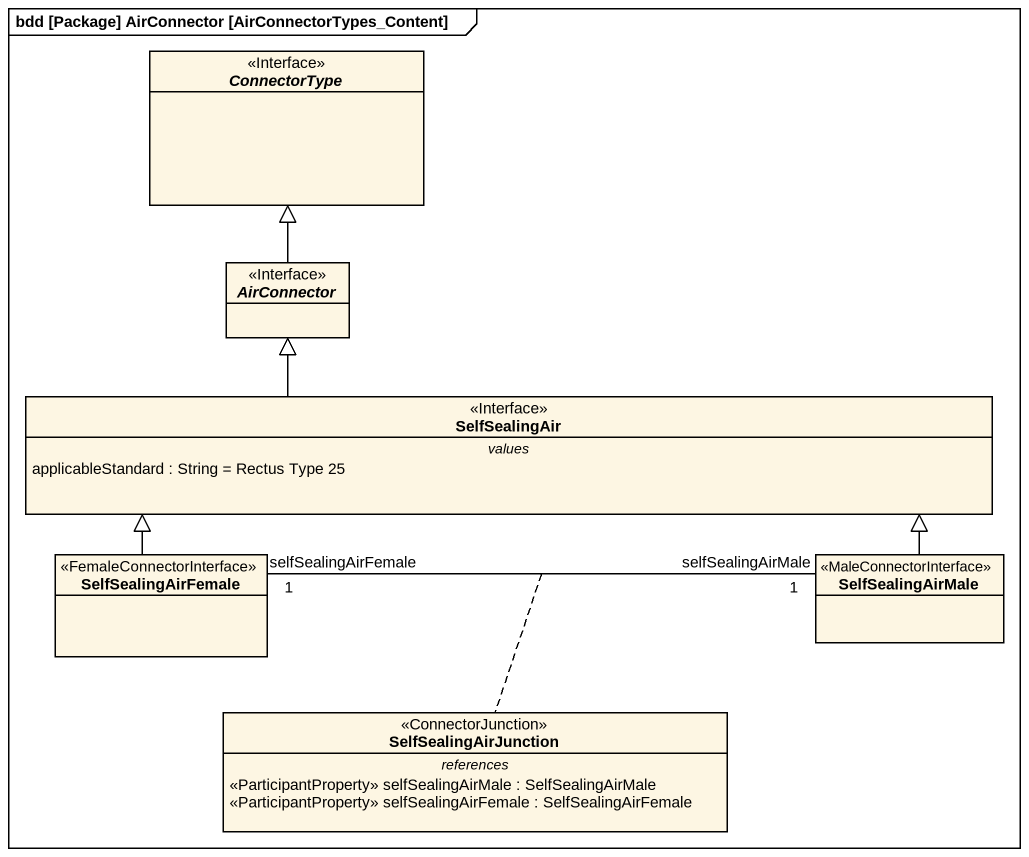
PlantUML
@startuml
mainframe bdd [Package] AirConnector [AirConnectorTypes_Content]
hide circle
hide empty members
abstract class ConnectorType <<Interface>>
abstract class AirConnector <<Interface>>
class SelfSealingAir <<Interface>> {
  -- values --
  applicableStandard : String = Rectus Type 25
}
class SelfSealingAirFemale <<FemaleConnectorInterface>>
class SelfSealingAirMale <<MaleConnectorInterface>>
class SelfSealingAirJunction <<ConnectorJunction>> {
  -- references --
  <<ParticipantProperty>> selfSealingAirMale : SelfSealingAirMale
  <<ParticipantProperty>> selfSealingAirFemale : SelfSealingAirFemale
}
AirConnector -up-|> ConnectorType
SelfSealingAir -up-|> AirConnector
SelfSealingAirFemale -right-|> SelfSealingAir
SelfSealingAirFemale "1\nselfSealingAirFemale" -right- "1\nselfSealingAirMale" SelfSealingAirMale
(SelfSealingAirFemale, SelfSealingAirMale) .. SelfSealingAirJunction
SelfSealingAirMale -left-|> SelfSealingAir
@enduml
